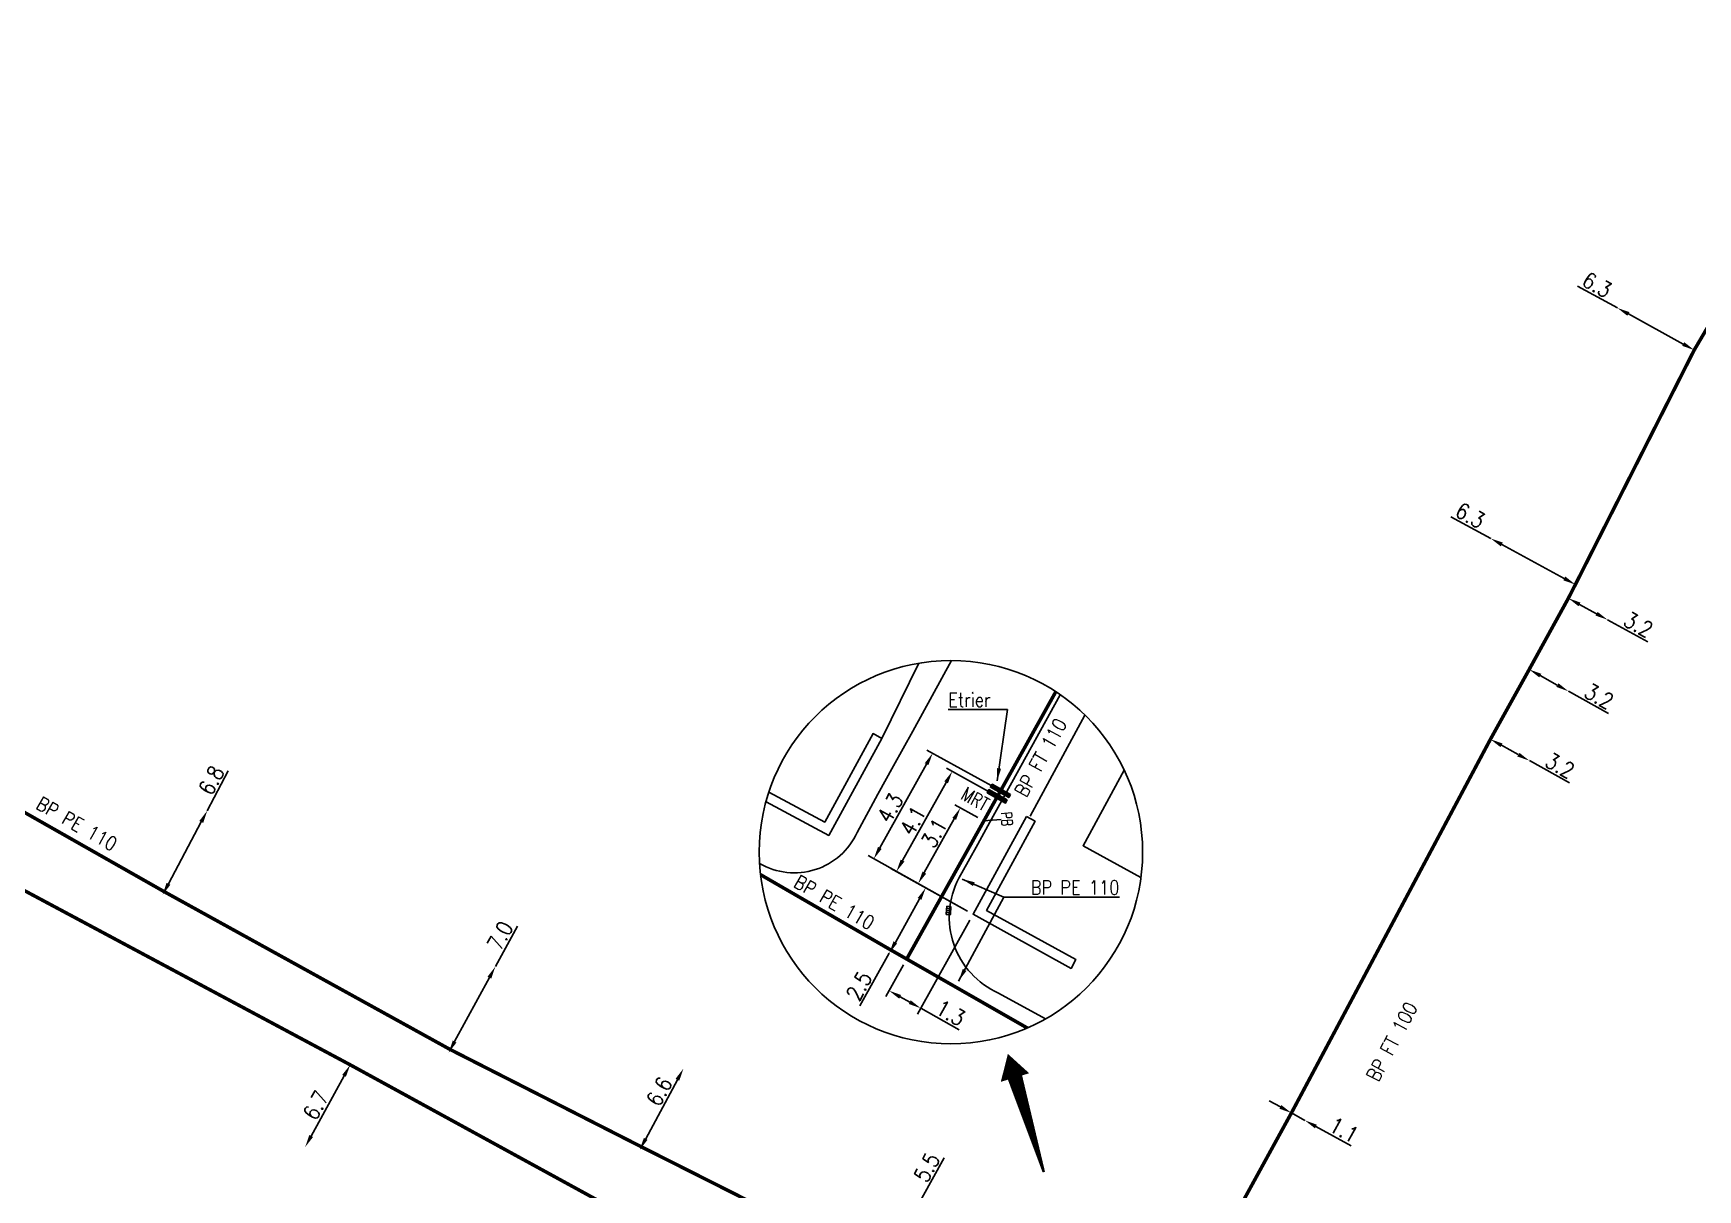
# Model space of a CAD drawing. Header units: millimetres. Extents: x 184998 to 186003, y 126995 to 128002.
# Drawn here: x 185166.7 to 185285.6, y 127055.3 to 127138 of the extents above; entities that cross this region are included whole.
import ezdxf
from ezdxf.enums import TextEntityAlignment as Align

# ---------------------------------------------------------------- set-up
doc = ezdxf.new("R2010")
doc.units = ezdxf.units.MM
doc.header["$PDMODE"] = 34
doc.linetypes.add('L_25_FT', pattern=[2000, 1000, 1000])
doc.linetypes.add('L_25_PE', pattern=[2000, 1000, 1000])
doc.layers.get('0').update_dxf_attribs({"linetype": 'CONTINUOUS'})
doc.layers.get('DEFPOINTS').update_dxf_attribs({"linetype": 'CONTINUOUS'})
doc.layers.add('L_150', color=1, linetype='CONTINUOUS')
doc.layers.add('L_900', color=7, linetype='CONTINUOUS')
doc.styles.add('G_ROMANS', font='ROMANS.SHX', dxfattribs={"width": 0.75})
doc.styles.get("Standard").update_dxf_attribs({"font": 'romans.shx', "width": 0.85})
doc.dimstyles.get("Standard").update_dxf_attribs({"dimtxt": 1.5, "dimasz": 1.2, "dimexe": 0.625, "dimexo": 0.625, "dimgap": 0.25, "dimtad": 1, "dimdec": 1, "dimzin": 0, "dimdsep": 46, "dimtxsty": 'Standard', "dimcen": -0.5, "dimadec": 0, "dimazin": 0, "dimtfac": 1, "dimtdec": 1, "dimtmove": 0, "dimatfit": 3, "dimfxl": 0, "dimtolj": 1, "dimtzin": 0, "dimarcsym": 0})

# ---------------------------------------------------------------- blocks, each defined once
blk = doc.blocks.new('*D1096')
at = {"layer": 'DEFPOINTS', "color": 0, "linetype": 'Continuous', "transparency": 16777216}
for p in [(185279.89, 127118.35), (185279.89, 127118.35), (185285.38, 127115.34)]:
    blk.add_point(p, dxfattribs=at)
at = {"layer": 'L_150', "color": 0, "linetype": 'Continuous', "lineweight": -2, "transparency": 16777216}
for p, q in [((185279.89, 127118.35), (185277.05, 127119.91)), ((185284.6, 127115.77), (185280.68, 127117.92))]:
    blk.add_line(p, q, dxfattribs=at)
at = {"layer": 'L_150', "color": 0, "linetype": 'Continuous', "transparency": 16777216}
for points in [[(185280.75, 127118.05), (185280.6, 127117.79), (185279.89, 127118.35)], [(185284.67, 127115.9), (185284.52, 127115.64), (185285.38, 127115.34)]]:
    blk.add_solid(points, dxfattribs=at)
at = {"layer": 'L_150', "color": 0, "linetype": 'Continuous', "transparency": 16777216, "insert": (185278.44, 127120), "char_height": 1.125, "attachment_point": 5, "rotation": 331.2547}
blk.add_mtext('\\A1;6.3', dxfattribs=at)
blk = doc.blocks.new('*D1123')
at = {"layer": 'DEFPOINTS', "color": 0, "linetype": 'Continuous', "transparency": 16777216}
for p in [(185179.13, 127082.41), (185179.13, 127082.41), (185175.94, 127076.4)]:
    blk.add_point(p, dxfattribs=at)
at = {"layer": 'L_150', "color": 0, "linetype": 'Continuous', "lineweight": -2, "transparency": 16777216}
for p, q in [((185179.13, 127082.41), (185180.64, 127085.26)), ((185176.37, 127077.19), (185178.7, 127081.61))]:
    blk.add_line(p, q, dxfattribs=at)
at = {"layer": 'L_150', "color": 0, "linetype": 'Continuous', "transparency": 16777216}
for points in [[(185178.57, 127081.68), (185178.84, 127081.54), (185179.13, 127082.41)], [(185176.23, 127077.26), (185176.5, 127077.12), (185175.94, 127076.4)]]:
    blk.add_solid(points, dxfattribs=at)
at = {"layer": 'L_150', "color": 0, "linetype": 'Continuous', "transparency": 16777216, "insert": (185179.43, 127084.58), "char_height": 1.125, "attachment_point": 5, "rotation": 62.11}
blk.add_mtext('\\A1;6.8', dxfattribs=at)
blk = doc.blocks.new('*D1124')
at = {"layer": 'DEFPOINTS', "color": 0, "linetype": 'Continuous', "transparency": 16777216}
for p in [(185199.72, 127071.27), (185199.72, 127071.27), (185196.38, 127065.12)]:
    blk.add_point(p, dxfattribs=at)
at = {"layer": 'L_150', "color": 0, "linetype": 'Continuous', "lineweight": -2, "transparency": 16777216}
for p, q in [((185199.72, 127071.27), (185201.29, 127074.15)), ((185196.81, 127065.91), (185199.29, 127070.48))]:
    blk.add_line(p, q, dxfattribs=at)
at = {"layer": 'L_150', "color": 0, "linetype": 'Continuous', "transparency": 16777216}
for points in [[(185199.16, 127070.55), (185199.43, 127070.41), (185199.72, 127071.27)], [(185196.68, 127065.99), (185196.94, 127065.84), (185196.38, 127065.12)]]:
    blk.add_solid(points, dxfattribs=at)
at = {"layer": 'L_150', "color": 0, "linetype": 'Continuous', "transparency": 16777216, "insert": (185200.06, 127073.47), "char_height": 1.125, "attachment_point": 5, "rotation": 61.4872}
blk.add_mtext('\\A1;7.0', dxfattribs=at)
blk = doc.blocks.new('*D1125')
at = {"layer": 'DEFPOINTS', "color": 0, "linetype": 'Continuous', "transparency": 16777216}
for p in [(185213.16, 127063.98), (185213.16, 127063.98), (185210.03, 127058.16)]:
    blk.add_point(p, dxfattribs=at)
at = {"layer": 'L_150', "color": 0, "linetype": 'Continuous', "lineweight": -2, "transparency": 16777216}
blk.add_line((185210.46, 127058.96), (185212.73, 127063.18), dxfattribs=at)
at = {"layer": 'L_150', "color": 0, "linetype": 'Continuous', "transparency": 16777216}
for points in [[(185212.6, 127063.26), (185212.86, 127063.11), (185213.16, 127063.98)], [(185210.33, 127059.03), (185210.59, 127058.89), (185210.03, 127058.16)]]:
    blk.add_solid(points, dxfattribs=at)
at = {"layer": 'L_150', "color": 0, "linetype": 'Continuous', "transparency": 16777216, "insert": (185211.43, 127062.34), "char_height": 1.125, "attachment_point": 5, "rotation": 61.7262}
blk.add_mtext('\\A1;6.6', dxfattribs=at)
blk = doc.blocks.new('*D1126')
at = {"layer": 'DEFPOINTS', "color": 0, "linetype": 'Continuous', "transparency": 16777216}
for p in [(185230.2, 127054.72), (185230.2, 127054.72), (185227.3, 127049.46)]:
    blk.add_point(p, dxfattribs=at)
at = {"layer": 'L_150', "color": 0, "linetype": 'Continuous', "lineweight": -2, "transparency": 16777216}
for p, q in [((185230.2, 127054.72), (185231.79, 127057.59)), ((185227.74, 127050.25), (185229.77, 127053.93))]:
    blk.add_line(p, q, dxfattribs=at)
at = {"layer": 'L_150', "color": 0, "linetype": 'Continuous', "transparency": 16777216}
for points in [[(185229.64, 127054), (185229.9, 127053.86), (185230.2, 127054.72)], [(185227.6, 127050.32), (185227.87, 127050.17), (185227.3, 127049.46)]]:
    blk.add_solid(points, dxfattribs=at)
at = {"layer": 'L_150', "color": 0, "linetype": 'Continuous', "transparency": 16777216, "insert": (185230.56, 127056.91), "char_height": 1.125, "attachment_point": 5, "rotation": 61.128}
blk.add_mtext('\\A1;5.5', dxfattribs=at)
blk = doc.blocks.new('*D1129')
at = {"layer": 'DEFPOINTS', "color": 0, "linetype": 'Continuous', "transparency": 16777216}
for p in [(185189.35, 127064.25), (185186.13, 127058.37), (185186.13, 127058.37)]:
    blk.add_point(p, dxfattribs=at)
at = {"layer": 'L_150', "color": 0, "linetype": 'Continuous', "lineweight": -2, "transparency": 16777216}
blk.add_line((185188.91, 127063.46), (185186.56, 127059.16), dxfattribs=at)
at = {"layer": 'L_150', "color": 0, "linetype": 'Continuous', "transparency": 16777216}
for points in [[(185188.78, 127063.53), (185189.04, 127063.39), (185189.35, 127064.25)], [(185186.43, 127059.24), (185186.69, 127059.09), (185186.13, 127058.37)]]:
    blk.add_solid(points, dxfattribs=at)
at = {"layer": 'L_150', "color": 0, "linetype": 'Continuous', "transparency": 16777216, "insert": (185186.9, 127061.36), "char_height": 1.125, "attachment_point": 5, "rotation": 61.2823}
blk.add_mtext('\\A1;6.7', dxfattribs=at)
blk = doc.blocks.new('*D1170')
at = {"layer": 'DEFPOINTS', "color": 0, "linetype": 'Continuous', "transparency": 16777216}
for p in [(185276.39, 127097.6), (185279.19, 127096.06), (185279.19, 127096.06)]:
    blk.add_point(p, dxfattribs=at)
at = {"layer": 'L_150', "color": 0, "linetype": 'Continuous', "lineweight": -2, "transparency": 16777216}
for p, q in [((185277.18, 127097.16), (185278.4, 127096.49)), ((185279.19, 127096.06), (185282.07, 127094.48))]:
    blk.add_line(p, q, dxfattribs=at)
at = {"layer": 'L_150', "color": 0, "linetype": 'Continuous', "transparency": 16777216}
for points in [[(185277.25, 127097.29), (185277.11, 127097.03), (185276.39, 127097.6)], [(185278.48, 127096.62), (185278.33, 127096.36), (185279.19, 127096.06)]]:
    blk.add_solid(points, dxfattribs=at)
at = {"layer": 'L_150', "color": 0, "linetype": 'Continuous', "transparency": 16777216, "insert": (185281.39, 127095.71), "char_height": 1.125, "attachment_point": 5, "rotation": 331.249}
blk.add_mtext('\\A1;3.2', dxfattribs=at)
blk = doc.blocks.new('*D1171')
at = {"layer": 'DEFPOINTS', "color": 0, "linetype": 'Continuous', "transparency": 16777216}
for p in [(185273.59, 127092.51), (185276.39, 127090.95), (185276.39, 127090.95)]:
    blk.add_point(p, dxfattribs=at)
at = {"layer": 'L_150', "color": 0, "linetype": 'Continuous', "lineweight": -2, "transparency": 16777216}
for p, q in [((185274.38, 127092.07), (185275.6, 127091.39)), ((185276.39, 127090.95), (185279.26, 127089.36))]:
    blk.add_line(p, q, dxfattribs=at)
at = {"layer": 'L_150', "color": 0, "linetype": 'Continuous', "transparency": 16777216}
for points in [[(185274.45, 127092.2), (185274.31, 127091.94), (185273.59, 127092.51)], [(185275.68, 127091.52), (185275.53, 127091.26), (185276.39, 127090.95)]]:
    blk.add_solid(points, dxfattribs=at)
at = {"layer": 'L_150', "color": 0, "linetype": 'Continuous', "transparency": 16777216, "insert": (185278.58, 127090.59), "char_height": 1.125, "attachment_point": 5, "rotation": 330.9473}
blk.add_mtext('\\A1;3.2', dxfattribs=at)
blk = doc.blocks.new('*D1172')
at = {"layer": 'DEFPOINTS', "color": 0, "linetype": 'Continuous', "transparency": 16777216}
for p in [(185270.82, 127087.52), (185273.6, 127085.99), (185273.6, 127085.99)]:
    blk.add_point(p, dxfattribs=at)
at = {"layer": 'L_150', "color": 0, "linetype": 'Continuous', "lineweight": -2, "transparency": 16777216}
for p, q in [((185271.6, 127087.09), (185272.81, 127086.42)), ((185273.6, 127085.99), (185276.47, 127084.41))]:
    blk.add_line(p, q, dxfattribs=at)
at = {"layer": 'L_150', "color": 0, "linetype": 'Continuous', "transparency": 16777216}
for points in [[(185271.68, 127087.22), (185271.53, 127086.96), (185270.82, 127087.52)], [(185272.89, 127086.55), (185272.74, 127086.29), (185273.6, 127085.99)]]:
    blk.add_solid(points, dxfattribs=at)
at = {"layer": 'L_150', "color": 0, "linetype": 'Continuous', "transparency": 16777216, "insert": (185275.79, 127085.64), "char_height": 1.125, "attachment_point": 5, "rotation": 331.1425}
blk.add_mtext('\\A1;3.2', dxfattribs=at)
blk = doc.blocks.new('*D1173')
at = {"layer": 'DEFPOINTS', "color": 0, "linetype": 'Continuous', "transparency": 16777216}
for p in [(185270.84, 127101.87), (185270.84, 127101.87), (185276.89, 127098.58)]:
    blk.add_point(p, dxfattribs=at)
at = {"layer": 'L_150', "color": 0, "linetype": 'Continuous', "lineweight": -2, "transparency": 16777216}
for p, q in [((185270.84, 127101.87), (185268, 127103.42)), ((185276.1, 127099.01), (185271.63, 127101.44))]:
    blk.add_line(p, q, dxfattribs=at)
at = {"layer": 'L_150', "color": 0, "linetype": 'Continuous', "transparency": 16777216}
for points in [[(185271.7, 127101.58), (185271.56, 127101.31), (185270.84, 127101.87)], [(185276.17, 127099.15), (185276.03, 127098.88), (185276.89, 127098.58)]]:
    blk.add_solid(points, dxfattribs=at)
at = {"layer": 'L_150', "color": 0, "linetype": 'Continuous', "transparency": 16777216, "insert": (185269.38, 127103.52), "char_height": 1.125, "attachment_point": 5, "rotation": 331.4728}
blk.add_mtext('\\A1;6.3', dxfattribs=at)
blk = doc.blocks.new('*D1175')
at = {"layer": 'DEFPOINTS', "color": 0, "linetype": 'Continuous', "transparency": 16777216}
for p in [(185233.86, 127075.01), (185229.11, 127071.81), (185230.12, 127068.29)]:
    blk.add_point(p, dxfattribs=at)
at = {"layer": 'L_900', "color": 0, "linetype": 'Continuous', "lineweight": -2, "transparency": 16777216}
for p, q in [((185233.63, 127074.6), (185229.89, 127067.88)), ((185228.88, 127071.4), (185227.63, 127069.14)), ((185228.64, 127069.11), (185229.33, 127068.73)), ((185230.12, 127068.29), (185232.86, 127066.76))]:
    blk.add_line(p, q, dxfattribs=at)
at = {"layer": 'L_900', "color": 0, "linetype": 'Continuous', "transparency": 16777216}
for points in [[(185228.71, 127069.24), (185228.57, 127068.98), (185227.85, 127069.55)], [(185229.4, 127068.86), (185229.26, 127068.6), (185230.12, 127068.29)]]:
    blk.add_solid(points, dxfattribs=at)
at = {"layer": 'L_900', "color": 0, "linetype": 'Continuous', "transparency": 16777216, "insert": (185232.25, 127067.96), "char_height": 1.125, "attachment_point": 5, "rotation": 330.8604}
blk.add_mtext('\\A1;1.3', dxfattribs=at)
blk = doc.blocks.new('*D1176')
at = {"layer": 'DEFPOINTS', "color": 0, "linetype": 'Continuous', "transparency": 16777216}
for p in [(185230.47, 127076.9), (185233.86, 127075.01), (185227.86, 127072.22)]:
    blk.add_point(p, dxfattribs=at)
at = {"layer": 'L_900', "color": 0, "linetype": 'Continuous', "lineweight": -2, "transparency": 16777216}
for p, q in [((185233.45, 127075.24), (185230.06, 127077.13)), ((185230.03, 127076.11), (185228.3, 127073)), ((185227.86, 127072.22), (185225.77, 127068.47))]:
    blk.add_line(p, q, dxfattribs=at)
at = {"layer": 'L_900', "color": 0, "linetype": 'Continuous', "transparency": 16777216}
for points in [[(185229.9, 127076.18), (185230.16, 127076.04), (185230.47, 127076.9)], [(185228.17, 127073.08), (185228.43, 127072.93), (185227.86, 127072.22)]]:
    blk.add_solid(points, dxfattribs=at)
at = {"layer": 'L_900', "color": 0, "linetype": 'Continuous', "transparency": 16777216, "insert": (185225.7, 127069.88), "char_height": 1.125, "attachment_point": 5, "rotation": 60.8604}
blk.add_mtext('\\A1;2.5', dxfattribs=at)
blk = doc.blocks.new('*D1177')
at = {"layer": 'DEFPOINTS', "color": 0, "linetype": 'Continuous', "transparency": 16777216}
for p in [(185235.58, 127083.44), (185228.38, 127078.07), (185233.86, 127075.01)]:
    blk.add_point(p, dxfattribs=at)
at = {"layer": 'L_900', "color": 0, "linetype": 'Continuous', "lineweight": -2, "transparency": 16777216}
for p, q in [((185235.18, 127083.66), (185231.96, 127085.46)), ((185231.93, 127084.44), (185228.81, 127078.85)), ((185233.45, 127075.24), (185227.97, 127078.29))]:
    blk.add_line(p, q, dxfattribs=at)
at = {"layer": 'L_900', "color": 0, "linetype": 'Continuous', "transparency": 16777216}
for points in [[(185231.8, 127084.51), (185232.06, 127084.37), (185232.37, 127085.23)], [(185228.68, 127078.92), (185228.95, 127078.78), (185228.38, 127078.07)]]:
    blk.add_solid(points, dxfattribs=at)
at = {"layer": 'L_900', "color": 0, "linetype": 'Continuous', "transparency": 16777216, "insert": (185229.55, 127081.7), "char_height": 1.125, "attachment_point": 5, "rotation": 60.8604}
blk.add_mtext('\\A1;4.1', dxfattribs=at)
blk = doc.blocks.new('*D1178')
at = {"layer": 'DEFPOINTS', "color": 0, "linetype": 'Continuous', "transparency": 16777216}
for p in [(185234.61, 127081.69), (185229.93, 127077.2), (185233.86, 127075.01)]:
    blk.add_point(p, dxfattribs=at)
at = {"layer": 'L_900', "color": 0, "linetype": 'Continuous', "lineweight": -2, "transparency": 16777216}
for p, q in [((185234.2, 127081.92), (185232.54, 127082.84)), ((185232.51, 127081.83), (185230.37, 127077.99)), ((185233.45, 127075.24), (185229.52, 127077.43))]:
    blk.add_line(p, q, dxfattribs=at)
at = {"layer": 'L_900', "color": 0, "linetype": 'Continuous', "transparency": 16777216}
for points in [[(185232.38, 127081.9), (185232.64, 127081.76), (185232.95, 127082.62)], [(185230.24, 127078.06), (185230.5, 127077.91), (185229.93, 127077.2)]]:
    blk.add_solid(points, dxfattribs=at)
at = {"layer": 'L_900', "color": 0, "linetype": 'Continuous', "transparency": 16777216, "insert": (185231.08, 127080.81), "char_height": 1.125, "attachment_point": 5, "rotation": 60.8604}
blk.add_mtext('\\A1;3.1', dxfattribs=at)
blk = doc.blocks.new('L_340_17')
at = {"linetype": 'Continuous'}
blk.add_hatch(color=0, dxfattribs=at).paths.add_polyline_path([(0.125, 0.75), (-0.125, 0.75), (-0.125, -0.75), (0.125, -0.75)])
at = {"color": 0, "linetype": 'Continuous'}
blk.add_lwpolyline([(-0.125, 0.75), (0.125, 0.75), (0.125, -0.75), (-0.125, -0.75)], close=True, dxfattribs=at)
at = {"color": 0, "linetype": 'Continuous', "width": 0.75}
for tag, height, flags, p in [('MRT', 1, 8, (0, 2.5)), ('DEF_LEG', 1.2, 3, (0, -5)), ('DEF_COUP', 1.2, 3, (0, -7.5)), ('DEF_TYPE', 1.2, 3, (0, -10))]:
    blk.add_attdef(tag, text='', height=height, dxfattribs=dict(at, flags=flags)).set_placement(p, align=Align.MIDDLE)
blk = doc.blocks.new('*D1174')
at = {"layer": 'DEFPOINTS', "color": 0, "linetype": 'Continuous', "transparency": 16777216}
for p in [(185235.81, 127083.83), (185226.76, 127078.97), (185233.86, 127075.01)]:
    blk.add_point(p, dxfattribs=at)
at = {"layer": 'L_900', "color": 0, "linetype": 'Continuous', "lineweight": -2, "transparency": 16777216}
for p, q in [((185235.4, 127084.06), (185230.56, 127086.75)), ((185230.53, 127085.74), (185227.19, 127079.76)), ((185233.45, 127075.24), (185226.35, 127079.2))]:
    blk.add_line(p, q, dxfattribs=at)
at = {"layer": 'L_900', "color": 0, "linetype": 'Continuous', "transparency": 16777216}
for points in [[(185230.4, 127085.81), (185230.66, 127085.67), (185230.97, 127086.53)], [(185227.06, 127079.83), (185227.32, 127079.68), (185226.76, 127078.97)]]:
    blk.add_solid(points, dxfattribs=at)
at = {"layer": 'L_900', "color": 0, "linetype": 'Continuous', "transparency": 16777216, "insert": (185227.93, 127082.61), "char_height": 1.125, "attachment_point": 5, "rotation": 60.8604}
blk.add_mtext('\\A1;4.3', dxfattribs=at)
blk = doc.blocks.new('L_340_13')
at = {"color": 0, "linetype": 'Continuous', "flags": 128}
blk.add_lwpolyline([(0, 0), (0, 1.25)], dxfattribs=at)
at = {"color": 0, "linetype": 'Continuous', "style": 'G_ROMANS', "width": 0.75}
blk.add_text('PB', height=0.75, dxfattribs=at).set_placement((0, 1.66), align=Align.MIDDLE)
at = {"color": 0, "linetype": 'Continuous', "width": 0.75, "flags": 3}
for tag, p in [('DEF_LEG', (0, -10)), ('DEF_COUP', (0, -12.5)), ('DEF_TYPE', (0, -15))]:
    blk.add_attdef(tag, text='', height=1.2, dxfattribs=at).set_placement(p, align=Align.MIDDLE)
blk = doc.blocks.new('T400')
for p, q in [((-0.15, 0.3), (0.15, 0.3)), ((-0.15, -0.25), (-0.15, 0.3)), ((-0.15, 0.15), (0.15, 0.15)), ((-0.15, 0), (0.15, 0)), ((0.15, 0.3), (0.15, -0.25)), ((-0.15, -0.15), (0.15, -0.15)), ((-0.15, -0.25), (-0.15, -0.3)), ((-0.15, -0.3), (0.15, -0.3)), ((0.15, -0.3), (0.15, -0.25))]:
    blk.add_line(p, q)
blk = doc.blocks.new('*D1180')
at = {"layer": 'DEFPOINTS', "color": 0, "linetype": 'Continuous', "transparency": 16777216}
for p in [(185256.6, 127060.81), (185257.56, 127060.28), (185257.56, 127060.28)]:
    blk.add_point(p, dxfattribs=at)
at = {"layer": 'L_150', "color": 0, "linetype": 'Continuous', "lineweight": -2, "transparency": 16777216}
for p, q in [((185255.81, 127061.24), (185255.02, 127061.68)), ((185256.6, 127060.81), (185257.56, 127060.28)), ((185258.35, 127059.84), (185260.86, 127058.46))]:
    blk.add_line(p, q, dxfattribs=at)
at = {"layer": 'L_150', "color": 0, "linetype": 'Continuous', "transparency": 16777216}
for points in [[(185255.88, 127061.37), (185255.74, 127061.11), (185256.6, 127060.81)], [(185258.42, 127059.97), (185258.28, 127059.71), (185257.56, 127060.28)]]:
    blk.add_solid(points, dxfattribs=at)
at = {"layer": 'L_150', "color": 0, "linetype": 'Continuous', "transparency": 16777216, "insert": (185260.36, 127059.59), "char_height": 1.125, "attachment_point": 5, "rotation": 331.1234}
blk.add_mtext('\\A1;1.1', dxfattribs=at)

msp = doc.modelspace()

# ---------------------------------------------------------------- linework, layer by layer
at = {"layer": 'L_150', "linetype": 'L_25_FT', "const_width": 0.25}
msp.add_lwpolyline([(185298.29, 127137.86), (185298.29, 127137.86), (185292.71, 127127.83), (185289.25, 127121.91), (185285.38, 127115.34), (185276.89, 127098.58), (185276.39, 127097.6), (185273.59, 127092.51), (185270.82, 127087.52), (185256.6, 127060.81), (185248.12, 127045.34)], dxfattribs=at)
at = {"layer": 'L_150', "linetype": 'L_25_PE', "const_width": 0.25}
for points in [[(185130.68, 127101.21), (185132.02, 127100.41), (185142.93, 127094.17), (185163.72, 127083.63), (185176.07, 127076.62), (185196.5, 127065.34), (185210.15, 127058.39), (185227.44, 127049.67), (185247.73, 127037.81), (185268.24, 127026.74), (185278.12, 127021.07), (185299.05, 127009.98), (185310.99, 127003.14), (185316.7, 127000)], [(185128.46, 127092.38), (185131.22, 127090.96), (185135.97, 127090.79), (185137.43, 127091.61), (185144.53, 127088.08), (185147.76, 127086.45), (185165.05, 127077.25), (185189.35, 127064.25), (185216.09, 127049.61), (185227.81, 127043.27), (185233.49, 127039.63), (185244.51, 127034), (185265.92, 127022.36), (185272.68, 127018.39), (185291.05, 127009.11), (185306.9, 127000)]]:
    msp.add_lwpolyline(points, dxfattribs=at)
at = {"layer": 'L_900', "color": 252, "linetype": 'Continuous', "flags": 128}
for points in [[(185225.56, 127080.86), (185227.06, 127083.59), (185228.17, 127085.61), (185229.54, 127088.1), (185232.31, 127093.14)], [(185227.33, 127087.58), (185229.98, 127092.95)], [(185232.84, 127077.58), (185233.5, 127078.78), (185234.19, 127080.03), (185235.06, 127081.6), (185236.62, 127084.42), (185240.08, 127090.7)], [(185237.93, 127082.02), (185241.85, 127089.24)], [(185227.33, 127087.58), (185223.54, 127080.65), (185219.06, 127083.05)], [(185219.27, 127083.74), (185223.26, 127081.6), (185226.71, 127087.92), (185227.33, 127087.58)], [(185244.66, 127085.3), (185241.71, 127079.91), (185245.85, 127077.65)], [(185237.66, 127082), (185233.86, 127075.01), (185240.86, 127071.14), (185241.2, 127071.77), (185234.82, 127075.29), (185238.29, 127081.66), (185237.66, 127082)], [(185235.66, 127069.38), (185239.04, 127067.54)]]:
    msp.add_lwpolyline(points, dxfattribs=at)
at = {"layer": 'L_900', "color": 1, "linetype": 'Continuous', "const_width": 0.25, "flags": 128}
for points in [[(185235.5, 127083.26), (185239.76, 127090.91)], [(185235.28, 127082.87), (185235.5, 127083.26)], [(185218.67, 127077.84), (185227.66, 127072.64), (185237.73, 127066.88)]]:
    msp.add_lwpolyline(points, dxfattribs=at)
at = {"layer": 'L_900', "color": 1, "linetype": 'Continuous', "flags": 128}
msp.add_lwpolyline([(185229.11, 127071.81, 0.25, 0.25, 0), (185234.31, 127081.12, 0.25, 0.25, 0), (185235.28, 127082.87, 0, 0, 0)], format="xyseb", dxfattribs=at)
at = {"layer": 'L_900', "color": 254, "linetype": 'Continuous', "flags": 128}
msp.add_lwpolyline([(185238.91, 127056.58, 0.177, 1.06, 0), (185236.85, 127063.34, 1.06, 0, 0), (185236.34, 127065.03, 0, 2.12, 0), (185236.85, 127063.34, 2.12, 2.12, 0)], format="xyseb", dxfattribs=at)
at = {"layer": 'L_900', "color": 7, "linetype": 'Continuous'}
msp.add_circle((185232.27, 127079.45), 13.7, dxfattribs=at)
at = {"layer": 'L_900', "color": 252, "linetype": 'Continuous'}
for centre, radius, start, end in [((185221.08, 127082.9), 4.93, 239.8117, 335.5421), ((185238.1, 127074.81), 5.95, 152.216, 245.807)]:
    msp.add_arc(centre, radius, start, end, dxfattribs=at)

# ---------------------------------------------------------------- block references
at = {"layer": 'L_900'}
ref = msp.add_blockref('L_340_17', (185235.58, 127083.44), dxfattribs=dict(at, rotation=240.4402801274164))
ref.add_attrib('MRT', 'MRT', dxfattribs={"layer": '0', "color": 0, "linetype": 'Continuous', "height": 1, "rotation": 330.8604, "style": 'G_ROMANS', "width": 0.75, "flags": 8}).set_placement((185234, 127083.24), align=Align.MIDDLE)
for name, p, rotation in [('L_340_17', (185235.81, 127083.83), 240.4402801274164), ('L_340_13', (185234.61, 127081.69), 274.3171284101277)]:
    msp.add_blockref(name, p, dxfattribs=dict(at, rotation=rotation))
at = {"layer": 'L_900', "color": 252, "rotation": 355.5301572234665}
msp.add_blockref('T400', (185232.1, 127075.28), dxfattribs=at)

# ---------------------------------------------------------------- texts
at = {"layer": 'L_150', "linetype": 'L_25_PE', "width": 0.85}
for s, rotation, p in [('BP PE 110', 330.3762, (185166.81, 127082.61)), ('BP FT 100', 61.9914, (185262.79, 127062.97))]:
    msp.add_text(s, height=1, rotation=rotation, dxfattribs=at).set_placement(p)
at = {"layer": 'L_900', "color": 1, "linetype": 'Continuous', "width": 0.85}
for s, rotation, p in [('BP FT 110', 60.8965, (185237.64, 127083.29)), ('BP PE 110', 329.9231, (185220.94, 127077.02))]:
    msp.add_text(s, height=1, rotation=rotation, dxfattribs=at).set_placement(p)
at = {"layer": 'L_900', "linetype": 'Continuous', "insert": (185232.08, 127090.33), "char_height": 1, "attachment_point": 4}
msp.add_mtext('Etrier', dxfattribs=at)
at = {"layer": 'L_900', "color": 1, "linetype": 'Continuous', "insert": (185244.31, 127076.92), "char_height": 1, "attachment_point": 6}
msp.add_mtext('BP PE 110', dxfattribs=at)

# ---------------------------------------------------------------- dimensions: what is measured, and where the dimension line sits
at = {"layer": 'L_150', "linetype": 'Continuous'}
for base, p1, p2, angle, picture, middle in [((185279.89, 127118.35), (185285.38, 127115.34), (185279.89, 127118.35), 331.2547, '*D1096', (185278.08, 127119.34)), ((185279.19, 127096.06), (185276.39, 127097.6), (185279.19, 127096.06), 151.249, '*D1170', (185281.03, 127095.05)), ((185276.39, 127090.95), (185273.59, 127092.51), (185276.39, 127090.95), 150.9473, '*D1171', (185278.22, 127089.94)), ((185273.6, 127085.99), (185270.82, 127087.52), (185273.6, 127085.99), 151.1425, '*D1172', (185275.43, 127084.98)), ((185186.13, 127058.37), (185189.35, 127064.25), (185186.13, 127058.37), 61.2823, '*D1129', (185187.56, 127061)), ((185257.56, 127060.28), (185256.6, 127060.81), (185257.56, 127060.28), 151.1234, '*D1180', (185260, 127058.93))]:
    dim = msp.add_linear_dim(base=base, p1=p1, p2=p2, angle=angle, dimstyle='Standard', override={"dimscale": 0.75}, dxfattribs=at)
    dim.commit()
    dim.dimension.update_dxf_attribs({"geometry": picture, "text_midpoint": middle, "dimtype": 160})
for base, p1, p2, angle, text, picture, middle in [((185270.84, 127101.87), (185276.89, 127098.58), (185270.84, 127101.87), 331.4728, '6.3', '*D1173', (185269.02, 127102.86)), ((185179.13, 127082.41), (185175.94, 127076.4), (185179.13, 127082.41), 242.11, '6.8', '*D1123', (185180.09, 127084.23)), ((185199.72, 127071.27), (185196.38, 127065.12), (185199.72, 127071.27), 241.4872, '7.0', '*D1124', (185200.72, 127073.11)), ((185213.16, 127063.98), (185210.03, 127058.16), (185213.16, 127063.98), 241.7262, '6.6', '*D1125', (185212.09, 127061.99)), ((185230.2, 127054.72), (185227.3, 127049.46), (185230.2, 127054.72), 241.128, '5.5', '*D1126', (185231.21, 127056.55))]:
    dim = msp.add_linear_dim(base=base, p1=p1, p2=p2, angle=angle, text=text, dimstyle='Standard', override={"dimscale": 0.75}, dxfattribs=at)
    dim.commit()
    dim.dimension.update_dxf_attribs({"geometry": picture, "text_midpoint": middle, "dimtype": 160})
at = {"layer": 'L_900', "linetype": 'Continuous'}
for base, p1, text, picture, middle in [((185226.76, 127078.97), (185235.81, 127083.83), '4.3', '*D1174', (185228.58, 127082.24)), ((185228.38, 127078.07), (185235.58, 127083.44), '4.1', '*D1177', (185230.2, 127081.34)), ((185229.93, 127077.2), (185234.61, 127081.69), '3.1', '*D1178', (185231.74, 127080.45))]:
    dim = msp.add_linear_dim(base=base, p1=p1, p2=(185233.86, 127075.01), angle=60.8604, text=text, dimstyle='Standard', override={"dimscale": 0.75}, dxfattribs=at)
    dim.commit()
    dim.dimension.update_dxf_attribs({"geometry": picture, "text_midpoint": middle, "dimtype": 160})
at = {"layer": 'L_900', "color": 1, "linetype": 'Continuous'}
for base, p1, angle, text, picture, middle in [((185230.47, 127076.9), (185227.86, 127072.22), 240.8604, '2.5', '*D1176', (185226.35, 127069.51)), ((185230.12, 127068.29), (185229.11, 127071.81), 150.8604, '1.3', '*D1175', (185231.88, 127067.31))]:
    dim = msp.add_linear_dim(base=base, p1=p1, p2=(185233.86, 127075.01), angle=angle, text=text, dimstyle='Standard', override={"dimscale": 0.75}, dxfattribs=at)
    dim.commit()
    dim.dimension.update_dxf_attribs({"geometry": picture, "text_midpoint": middle, "dimtype": 160})

# ---------------------------------------------------------------- leaders
at = {"layer": 'L_900', "linetype": 'Continuous', "annotation_type": 0, "has_hookline": 1, "hookline_direction": 1, "text_width": 3.16}
msp.add_leader([(185235.58, 127084.55), (185236.32, 127089.64), (185235.42, 127089.64)], dimstyle='Standard', override={"dimscale": 0.75}, dxfattribs=at)
at = {"layer": 'L_900', "color": 1, "linetype": 'Continuous', "annotation_type": 0, "has_hookline": 1, "hookline_direction": 0, "text_width": 7.16}
for points in [[(185233.08, 127077.52), (185236.06, 127076.23), (185236.96, 127076.23)], [(185232.82, 127070.24), (185236.06, 127076.23), (185236.96, 127076.23)]]:
    msp.add_leader(points, dimstyle='Standard', override={"dimscale": 0.75}, dxfattribs=at)

doc.saveas('drawing.dxf')
